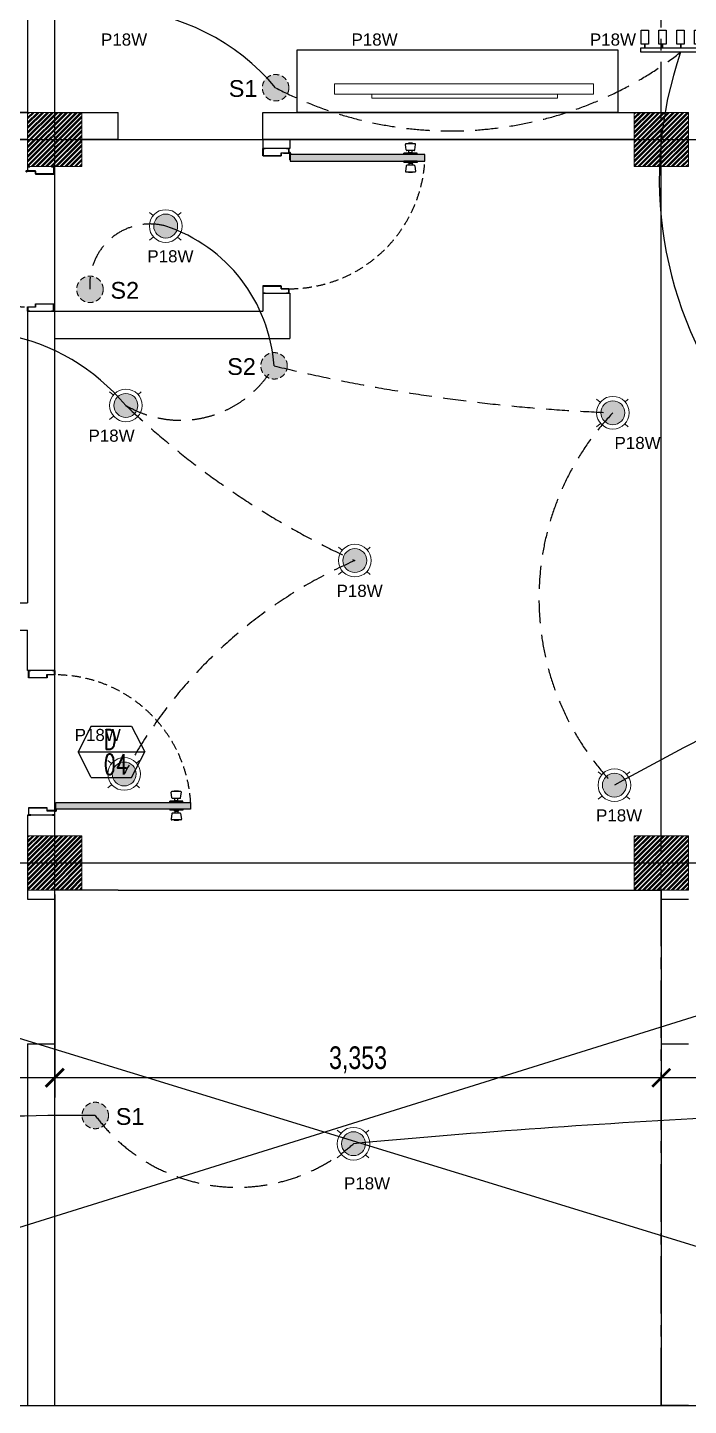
# Model space of a CAD drawing. Header units: millimetres. Extents: x -248340 to 456025, y 261499 to 1049645.
# Drawn here: x 180162 to 183816, y 318174 to 325793 of the extents above; entities that cross this region are included whole.
import ezdxf

# ---------------------------------------------------------------- set-up
doc = ezdxf.new("R2010")
doc.units = ezdxf.units.MM
doc.header["$LTSCALE"] = 8
doc.header["$MEASUREMENT"] = 0
for name, pattern in [('CENTER', [50.8, 31.75, -6.35, 6.35, -6.35]), ('CONTINOUS', [0]), ('DASHED', [19.05, 12.7, -6.35]), ('HIDDEN', [9.525, 6.35, -3.175]), ('HIDDEN2', [4.7625, 3.175, -1.5875])]:
    doc.linetypes.add(name, pattern=pattern)
doc.layers.get('0').update_dxf_attribs({"linetype": 'CONTINUOUS'})
doc.layers.get('DEFPOINTS').update_dxf_attribs({"color": 8, "linetype": 'CONTINUOUS'})
for name, color, linetype, lineweight in [('13. Text', 2, 'CONTINUOUS', 5), ('A-ANNO-DIMS', 211, 'CONTINUOUS', 9), ('DIM', 2, 'CONTINUOUS', 25)]:
    doc.layers.add(name, color=color, linetype=linetype, lineweight=lineweight)
for name, color, linetype in [('ar_grid', 10, 'CENTER'), ('AR_ROOF', 7, 'CONTINUOUS'), ('ar_wall', 7, 'CONTINOUS'), ('PDF_Geometry', 7, 'CONTINUOUS')]:
    doc.layers.add(name, color=color, linetype=linetype)
doc.styles.add('ARIAL', font='arial.ttf')
doc.styles.add('EN-SCL-DIM', font='swisscl.ttf')
doc.styles.get("Standard").update_dxf_attribs({"font": 'txt.shx', "width": 0.7, "bigfont": 'extfont.shx'})

# ---------------------------------------------------------------- blocks, each defined once
blk = doc.blocks.new('_ArchTick')
at = {"color": 0, "linetype": 'ByBlock', "const_width": 0.15}
blk.add_lwpolyline([(-0.5, -0.5), (0.5, 0.5)], dxfattribs=at)
blk = doc.blocks.new('SSS')
at = {"true_color": 0x939598}
h = blk.add_hatch(color=252, dxfattribs=at)
h.paths.add_polyline_path([(139671.9, -107321.8), (139660.2, -107321.8), (139660.2, -107360.2), (139759.7, -107360.2), (139759.7, -107344.1), (139802.6, -107344.1), (139802.6, -107321.8), (139790.9, -107321.8), (139790.9, -107320.6), (139803.8, -107320.6), (139803.8, -107345.3), (139760.9, -107345.3), (139760.9, -107361.4), (139659, -107361.4), (139659, -107320.6), (139671.9, -107320.6)])
h.paths.add_polyline_path([(139671.9, -108119.5), (139660.2, -108119.5), (139660.2, -108081.1), (139759.7, -108081.1), (139759.7, -108097.2), (139802.6, -108097.2), (139802.6, -108119.5), (139790.9, -108119.5), (139790.9, -108120.6), (139803.8, -108120.6), (139803.8, -108096), (139760.9, -108096), (139760.9, -108079.9), (139659, -108079.9), (139659, -108120.6), (139671.9, -108120.6)])
for points in [[(139809.7, -107390.9), (140555, -107390.9), (140555, -107353.3), (139809.7, -107353.3)], [(138514.9, -110936.1), (139260.2, -110936.1), (139260.2, -110973.6), (138514.9, -110973.6)]]:
    blk.add_hatch(color=252, dxfattribs=at).paths.add_polyline_path(points)
h = blk.add_hatch(color=252, dxfattribs=at)
h.paths.add_polyline_path([(138490.9, -107421.8), (138502.6, -107421.8), (138502.6, -107460.2), (138403.1, -107460.2), (138403.1, -107444.1), (138360.2, -107444.1), (138360.2, -107421.8), (138371.9, -107421.8), (138371.9, -107420.6), (138359, -107420.6), (138359, -107445.3), (138401.9, -107445.3), (138401.9, -107461.4), (138503.8, -107461.4), (138503.8, -107420.6), (138490.9, -107420.6)])
h.paths.add_polyline_path([(138490.9, -108219.5), (138502.6, -108219.5), (138502.6, -108181.1), (138403.1, -108181.1), (138403.1, -108197.2), (138360.2, -108197.2), (138360.2, -108219.5), (138371.9, -108219.5), (138371.9, -108220.6), (138359, -108220.6), (138359, -108196), (138401.9, -108196), (138401.9, -108179.9), (138503.8, -108179.9), (138503.8, -108220.6), (138490.9, -108220.6)])
h = blk.add_hatch(color=252, dxfattribs=at)
h.paths.add_polyline_path([(138377.1, -111005.2), (138365.4, -111005.2), (138365.4, -110966.8), (138464.9, -110966.8), (138464.9, -110982.9), (138507.8, -110982.9), (138507.8, -111005.2), (138496.1, -111005.2), (138496.1, -111006.3), (138509, -111006.3), (138509, -110981.7), (138466.1, -110981.7), (138466.1, -110965.6), (138364.2, -110965.6), (138364.2, -111006.3), (138377.1, -111006.3)])
h.paths.add_polyline_path([(138377.1, -110207.5), (138365.4, -110207.5), (138365.4, -110245.9), (138464.9, -110245.9), (138464.9, -110229.8), (138507.8, -110229.8), (138507.8, -110207.5), (138496.1, -110207.5), (138496.1, -110206.3), (138509, -110206.3), (138509, -110231), (138466.1, -110231), (138466.1, -110247.1), (138364.2, -110247.1), (138364.2, -110206.3), (138377.1, -110206.3)])
at = {"layer": 'A-ANNO-DIMS', "ltscale": 1.25, "true_color": 0x939598}
h = blk.add_hatch(dxfattribs=at)
h.set_pattern_fill('ANSI32', color=252, scale=50)
h.set_pattern_definition([(45, (87838.863, 242863.806), (-13.2582521, 13.2582521), []), (45, (87847.702, 242863.806), (-13.2582521, 13.2582521), [])])
h.paths.add_polyline_path([(138359, -107420.6), (138659, -107420.6), (138659, -107120.6), (138359, -107120.6)])
h = blk.add_hatch(dxfattribs=at)
h.set_pattern_fill('ANSI32', color=252, scale=50)
h.set_pattern_definition([(45, (91192.063, 242863.806), (-13.2582521, 13.2582521), []), (45, (91200.902, 242863.806), (-13.2582521, 13.2582521), [])])
h.paths.add_polyline_path([(141712.2, -107420.6), (142012.2, -107420.6), (142012.2, -107120.6), (141712.2, -107120.6)])
h = blk.add_hatch(dxfattribs=at)
h.set_pattern_fill('ANSI32', color=252, scale=50)
h.set_pattern_definition([(45, (87838.863, 238863.806), (-13.2582521, 13.2582521), []), (45, (87847.702, 238863.806), (-13.2582521, 13.2582521), [])])
h.paths.add_polyline_path([(138359, -111420.6), (138659, -111420.6), (138659, -111120.6), (138359, -111120.6)])
h = blk.add_hatch(dxfattribs=at)
h.set_pattern_fill('ANSI32', color=252, scale=50)
h.set_pattern_definition([(45, (91192.063, 238863.806), (-13.2582521, 13.2582521), []), (45, (91200.902, 238863.806), (-13.2582521, 13.2582521), [])])
h.paths.add_polyline_path([(141712.2, -111420.6), (142012.2, -111420.6), (142012.2, -111120.6), (141712.2, -111120.6)])
at = {"color": 252, "ltscale": 1.25, "true_color": 0x939598}
for p, q in [((138509, -114270.6), (138509, -94932.4)), ((139849.7, -106775.6), (141622.4, -106775.6)), ((139849.7, -107120.6), (139849.7, -106775.6)), ((141622.4, -106775.6), (141622.4, -107120.6)), ((138359, -107120.6), (136759, -107120.6)), ((137459, -107120.6), (138359, -107120.6)), ((138509, -107120.6), (138859, -107120.6)), ((138859, -107270.6), (138859, -107120.6)), ((139659, -107120.6), (141862.2, -107120.6)), ((139659, -107270.6), (139659, -107120.6)), ((141622.4, -107120.6), (139849.7, -107120.6)), ((133324.4, -107270.6), (146515.4, -107270.6)), ((141712.2, -107270.6), (139659, -107270.6)), ((139659, -107270.6), (139659, -107320.6)), ((139809, -107270.6), (139809, -107320.6)), ((139809, -107320.6), (139659, -107320.6)), ((139659, -108079.9), (139659, -108220.6)), ((139659, -108120.6), (139809, -108120.6)), ((139809, -108120.6), (139809, -108370.6)), ((138359, -108196), (138359, -109833.3)), ((138359, -108220.6), (138509, -108220.6)), ((138509, -108220.6), (139659, -108220.6)), ((138509, -108370.6), (139809, -108370.6)), ((138509, -110206.3), (138509, -108370.6)), ((136909, -109833.3), (138359, -109833.3)), ((136759, -109983.3), (138359, -109983.3)), ((138359, -110206.3), (138359, -109983.3)), ((138509, -110206.3), (138359, -110206.3)), ((138359, -111006.3), (138359, -111470.6)), ((138509, -111006.3), (138359, -111006.3)), ((133324.4, -111270.6), (146515.4, -111270.6)), ((135159, -114270.6), (144765.4, -111270.5)), ((135159, -111270.6), (144915.4, -114270.6)), ((138659, -111270.6), (138859, -111270.6)), ((138859, -111270.6), (141712.2, -111270.6)), ((138359, -111420.6), (138359, -111470.6)), ((138509, -111470.6), (138509, -111420.6)), ((138859, -111420.6), (138509, -111420.6)), ((138859, -111420.6), (141862.2, -111420.6)), ((138359, -111470.6), (138509, -111470.6)), ((135159, -114270.6), (144765.4, -114270.6))]:
    blk.add_line(p, q, dxfattribs=at)
at = {"color": 252, "true_color": 0x939598}
for p, q in [((140512.1, -107347.1), (140439, -107347.1)), ((140439, -107353.3), (140439, -107347.1)), ((140512.1, -107353.3), (140439, -107353.3)), ((140451.7, -107328.6), (140447.3, -107297.5)), ((140500.6, -107293.8), (140450.5, -107293.8)), ((140496.2, -107331.4), (140454.9, -107331.4)), ((140463.9, -107293.8), (140463.9, -107291.6)), ((140487.2, -107291.6), (140463.9, -107291.6)), ((140465.2, -107342.6), (140485.8, -107342.6)), ((140466.7, -107342.6), (140466.7, -107331.4)), ((140484.4, -107342.6), (140484.4, -107331.4)), ((140487.2, -107293.8), (140487.2, -107291.6)), ((140499.4, -107328.6), (140503.7, -107297.5)), ((140512.1, -107353.3), (140512.1, -107347.1)), ((140439, -107390.9), (140439, -107397.1)), ((140512.1, -107390.9), (140439, -107390.9)), ((140512.1, -107397.1), (140439, -107397.1)), ((140451.7, -107415.6), (140447.3, -107446.7)), ((140496.2, -107412.8), (140454.9, -107412.8)), ((140465.2, -107401.7), (140485.8, -107401.7)), ((140466.7, -107401.7), (140466.7, -107412.8)), ((140484.4, -107401.7), (140484.4, -107412.8)), ((140499.4, -107415.6), (140503.7, -107446.7)), ((140512.1, -107390.9), (140512.1, -107397.1)), ((140500.6, -107450.4), (140450.5, -107450.4)), ((140463.9, -107450.4), (140463.9, -107452.6)), ((140487.2, -107452.6), (140463.9, -107452.6)), ((140487.2, -107450.4), (140487.2, -107452.6)), ((139217.3, -110929.8), (139144.2, -110929.8)), ((139144.2, -110936.1), (139144.2, -110929.8)), ((139156.9, -110911.4), (139152.6, -110880.2)), ((139205.8, -110876.6), (139155.7, -110876.6)), ((139201.4, -110914.2), (139160.1, -110914.2)), ((139169.1, -110876.6), (139169.1, -110874.4)), ((139192.4, -110874.4), (139169.1, -110874.4)), ((139170.5, -110925.3), (139191, -110925.3)), ((139171.9, -110925.3), (139171.9, -110914.2)), ((139189.6, -110925.3), (139189.6, -110914.2)), ((139192.4, -110876.6), (139192.4, -110874.4)), ((139204.6, -110911.4), (139209, -110880.2)), ((139217.3, -110936.1), (139217.3, -110929.8)), ((139217.3, -110936.1), (139144.2, -110936.1)), ((139144.2, -110973.6), (139144.2, -110979.9)), ((139217.3, -110973.6), (139144.2, -110973.6)), ((139217.3, -110979.9), (139144.2, -110979.9)), ((139156.9, -110998.3), (139152.6, -111029.5)), ((139201.4, -110995.6), (139160.1, -110995.6)), ((139170.5, -110984.4), (139191, -110984.4)), ((139171.9, -110984.4), (139171.9, -110995.6)), ((139189.6, -110984.4), (139189.6, -110995.6)), ((139204.6, -110998.3), (139209, -111029.5)), ((139217.3, -110973.6), (139217.3, -110979.9)), ((139205.8, -111033.2), (139155.7, -111033.2)), ((139169.1, -111033.2), (139169.1, -111035.4)), ((139192.4, -111035.4), (139169.1, -111035.4)), ((139192.4, -111033.2), (139192.4, -111035.4))]:
    blk.add_line(p, q, dxfattribs=at)
for points in [[(139671.9, -107321.8), (139660.2, -107321.8), (139660.2, -107360.2), (139759.7, -107360.2), (139759.7, -107344.1), (139802.6, -107344.1), (139802.6, -107321.8), (139790.9, -107321.8), (139790.9, -107320.6), (139803.8, -107320.6), (139803.8, -107345.3), (139760.9, -107345.3), (139760.9, -107361.4), (139659, -107361.4), (139659, -107320.6), (139671.9, -107320.6)], [(139809.7, -107390.9), (140555, -107390.9), (140555, -107353.3), (139809.7, -107353.3)], [(138490.9, -107421.8), (138502.6, -107421.8), (138502.6, -107460.2), (138403.1, -107460.2), (138403.1, -107444.1), (138360.2, -107444.1), (138360.2, -107421.8), (138371.9, -107421.8), (138371.9, -107420.6), (138359, -107420.6), (138359, -107445.3), (138401.9, -107445.3), (138401.9, -107461.4), (138503.8, -107461.4), (138503.8, -107420.6), (138490.9, -107420.6)], [(139671.9, -108119.5), (139660.2, -108119.5), (139660.2, -108081.1), (139759.7, -108081.1), (139759.7, -108097.2), (139802.6, -108097.2), (139802.6, -108119.5), (139790.9, -108119.5), (139790.9, -108120.6), (139803.8, -108120.6), (139803.8, -108096), (139760.9, -108096), (139760.9, -108079.9), (139659, -108079.9), (139659, -108120.6), (139671.9, -108120.6)], [(138490.9, -108219.5), (138502.6, -108219.5), (138502.6, -108181.1), (138403.1, -108181.1), (138403.1, -108197.2), (138360.2, -108197.2), (138360.2, -108219.5), (138371.9, -108219.5), (138371.9, -108220.6), (138359, -108220.6), (138359, -108196), (138401.9, -108196), (138401.9, -108179.9), (138503.8, -108179.9), (138503.8, -108220.6), (138490.9, -108220.6)], [(138377.1, -110207.5), (138365.4, -110207.5), (138365.4, -110245.9), (138464.9, -110245.9), (138464.9, -110229.8), (138507.8, -110229.8), (138507.8, -110207.5), (138496.1, -110207.5), (138496.1, -110206.3), (138509, -110206.3), (138509, -110231), (138466.1, -110231), (138466.1, -110247.1), (138364.2, -110247.1), (138364.2, -110206.3), (138377.1, -110206.3)], [(138377.1, -111005.2), (138365.4, -111005.2), (138365.4, -110966.8), (138464.9, -110966.8), (138464.9, -110982.9), (138507.8, -110982.9), (138507.8, -111005.2), (138496.1, -111005.2), (138496.1, -111006.3), (138509, -111006.3), (138509, -110981.7), (138466.1, -110981.7), (138466.1, -110965.6), (138364.2, -110965.6), (138364.2, -111006.3), (138377.1, -111006.3)], [(138514.9, -110936.1), (139260.2, -110936.1), (139260.2, -110973.6), (138514.9, -110973.6)]]:
    blk.add_lwpolyline(points, close=True, dxfattribs=at)
for points in [[(139805.9, -107346.4, 0.414214), (139804.8, -107345.3), (139772.7, -107345.3), (139772.7, -107346.4), (139804.8, -107346.4, 12.92773), (139805, -107345.2), (139806, -107345.6, -13.063763), (139805.9, -107346.4)], [(139808.6, -107349.1, -0.414214), (139809.7, -107350.1), (139809.7, -107382.3), (139808.6, -107382.3), (139808.6, -107350.1, -12.92773), (139809.7, -107350), (139809.4, -107348.9, 13.063763), (139808.6, -107349.1)], [(138356.9, -107446.4, -0.414214), (138357.9, -107445.3), (138390.1, -107445.3), (138390.1, -107446.4), (138357.9, -107446.4, -12.92773), (138357.8, -107445.2), (138356.7, -107445.6, 13.063763), (138356.9, -107446.4)], [(138511.1, -110980.6, -0.414214), (138510.1, -110981.7), (138477.9, -110981.7), (138477.9, -110980.6), (138510.1, -110980.6, -12.92773), (138510.3, -110981.7), (138511.3, -110981.4, 13.063763), (138511.1, -110980.6)], [(138513.8, -110977.9, 0.414214), (138514.9, -110976.9), (138514.9, -110944.7), (138513.8, -110944.7), (138513.8, -110976.9, 12.92773), (138515, -110977), (138514.6, -110978.1, -13.063763), (138513.8, -110977.9)]]:
    blk.add_lwpolyline(points, format="xyb", close=True, dxfattribs=at)
for centre, radius, start, end in [((140450.5, -107297), 3.22, 90, 187.97654), ((140454.9, -107328.2), 3.22, 187.97654, 270), ((140461.1, -107342.9), 4.2, 260.18061, 5.14732), ((140490, -107342.9), 4.2, 174.85268, 279.81939), ((140496.2, -107328.2), 3.22, 270, 352.02346), ((140500.6, -107297), 3.22, 352.02346, 90), ((140454.9, -107416), 3.22, 90, 172.02346), ((140461.1, -107401.3), 4.2, 354.85268, 99.81939), ((140490, -107401.3), 4.2, 80.18061, 185.14732), ((140496.2, -107416), 3.22, 7.97654, 90), ((140450.5, -107447.2), 3.22, 172.02346, 270), ((140500.6, -107447.2), 3.22, 270, 7.97654), ((139155.7, -110879.8), 3.22, 90, 187.97654), ((139160.1, -110911), 3.22, 187.97654, 270), ((139166.3, -110925.7), 4.2, 260.18061, 5.14732), ((139195.2, -110925.7), 4.2, 174.85268, 279.81939), ((139201.4, -110911), 3.22, 270, 352.02346), ((139205.8, -110879.8), 3.22, 352.02346, 90), ((139160.1, -110998.8), 3.22, 90, 172.02346), ((139166.3, -110984), 4.2, 354.85268, 99.81939), ((139195.2, -110984), 4.2, 80.18061, 185.14732), ((139201.4, -110998.8), 3.22, 7.97654, 90), ((139155.7, -111030), 3.22, 172.02346, 270), ((139205.8, -111030), 3.22, 270, 7.97654)]:
    blk.add_arc(centre, radius, start, end, dxfattribs=at)
at = {"color": 252, "linetype": 'HIDDEN', "true_color": 0x939598}
for centre, start, end in [((139805.4, -107345), 269.87271, 356.50006), ((138357.3, -107445), 183.49994, 270.12729), ((138510.7, -110981.9), 3.49994, 90.12729)]:
    blk.add_arc(centre, 750.9, start, end, dxfattribs=at)
at = {"layer": 'A-ANNO-DIMS', "color": 252, "ltscale": 1.25, "true_color": 0x939598}
for points in [[(138359, -107420.6), (138659, -107420.6), (138659, -107120.6), (138359, -107120.6)], [(141712.2, -107420.6), (142012.2, -107420.6), (142012.2, -107120.6), (141712.2, -107120.6)], [(138359, -111420.6), (138659, -111420.6), (138659, -111120.6), (138359, -111120.6)], [(141712.2, -111420.6), (142012.2, -111420.6), (142012.2, -111120.6), (141712.2, -111120.6)]]:
    blk.add_lwpolyline(points, close=True, dxfattribs=at)
at = {"layer": 'ar_grid', "color": 252, "ltscale": 1.25, "true_color": 0x939598}
blk.add_line((141862.2, -114270.6), (141862.2, -94932.4), dxfattribs=at)
at = {"layer": 'ar_grid', "ltscale": 1.25}
blk.add_line((132457.7, -114270.6), (146515.4, -114270.6), dxfattribs=at)
at = {"layer": 'AR_ROOF', "color": 252, "ltscale": 1.25, "true_color": 0x939598}
blk.add_line((138359, -104370.6), (138359, -107120.6), dxfattribs=at)
at = {"layer": 'ar_wall', "color": 252, "ltscale": 1.25, "true_color": 0x939598}
for p, q in [((138509, -107120.6), (138509, -104370.6)), ((138359, -107270.6), (136759, -107270.6)), ((138859, -107270.6), (138659, -107270.6)), ((141862.2, -111120.6), (141862.2, -107270.6)), ((138509, -111120.6), (138509, -110980.6)), ((138659, -111270.6), (138659, -111270.6)), ((141862.2, -111420.6), (141862.2, -111470.6)), ((141862.2, -111420.6), (141862.2, -111470.6)), ((141862.2, -111420.6), (141862.2, -111470.6)), ((141862.2, -111470.6), (142012.2, -111470.6)), ((138359, -112270.6), (138359, -114270.6)), ((138359, -112270.6), (138509, -112270.6)), ((138509, -114270.6), (138509, -112270.6)), ((141862.2, -112270.6), (141862.2, -114270.8)), ((141862.2, -112270.6), (142012.2, -112270.6)), ((138359, -114270.6), (138509, -114270.6)), ((142012.2, -114270.8), (141862.2, -114270.8))]:
    blk.add_line(p, q, dxfattribs=at)
at = {"layer": 'DEFPOINTS', "color": 252, "ltscale": 1.25, "true_color": 0x939598}
for p, q in [((138710.9, -110514.2), (138637.5, -110655.9)), ((138710.9, -110514.2), (138933.3, -110514.2)), ((138933.3, -110514.2), (139006.7, -110655.9)), ((138710.9, -110797.6), (138637.5, -110655.9)), ((138637.5, -110655.9), (139006.7, -110655.9)), ((138933.3, -110797.6), (139006.7, -110655.9)), ((138710.9, -110797.6), (138933.3, -110797.6))]:
    blk.add_line(p, q, dxfattribs=at)
at = {"layer": 'DIM', "color": 252, "ltscale": 1.25, "true_color": 0x939598}
for p, q in [((138509, -111445.6), (138509, -112568.8)), ((138509, -111445.6), (138509, -112568.8)), ((141862.2, -111445.6), (141862.2, -112568.8)), ((141862.2, -111445.6), (141862.2, -112568.8)), ((138619, -112458.8), (134899, -112458.8)), ((141972.2, -112458.8), (138399, -112458.8)), ((145025.4, -112458.8), (141752.2, -112458.8))]:
    blk.add_line(p, q, dxfattribs=at)
at = {"layer": 'PDF_Geometry', "color": 252, "lineweight": 13, "true_color": 0x939598}
for points in [[(141487.1, -106963), (141487.1, -107019.9), (140056.2, -107019.9), (140056.2, -106963)], [(141287.8, -107019.9), (141287.8, -107041.3), (140262.7, -107041.3), (140262.7, -107019.9)]]:
    blk.add_lwpolyline(points, close=True, dxfattribs=at)
at = {"layer": 'DIM', "color": 252, "ltscale": 1.25, "true_color": 0x939598, "xscale": 100, "yscale": 100, "zscale": 100, "rotation": 180}
for p in [(138509, -112458.8), (141862.2, -112458.8)]:
    blk.add_blockref('_ArchTick', p, dxfattribs=at)
at = {"layer": 'DIM', "color": 252, "ltscale": 1.25, "true_color": 0x939598, "xscale": 100, "yscale": 100, "zscale": 100}
for p in [(138509, -112458.8), (141862.2, -112458.8)]:
    blk.add_blockref('_ArchTick', p, dxfattribs=at)
at = {"layer": 'DEFPOINTS', "color": 252, "lineweight": 30, "true_color": 0x939598, "width": 0.7}
for s, height, p in [('D', 111.4, (138779.2, -110644.1)), ('04', 111.43, (138779.2, -110781.7))]:
    blk.add_text(s, height=height, dxfattribs=at).set_placement(p)
at = {"layer": 'DIM', "color": 252, "ltscale": 1.25, "true_color": 0x939598, "insert": (140185.6, -112359.4), "char_height": 125, "attachment_point": 5, "style": 'EN-SCL-DIM'}
blk.add_mtext('\\A1;3,353', dxfattribs=at)
blk = doc.blocks.new('DASAF')
at = {"color": 5, "lineweight": 30}
for points in [[(205575, -164024), (205657, -164024), (205657, -164182), (205575, -164182)], [(205770, -164024), (205852, -164024), (205852, -164182), (205770, -164182)], [(205972, -164024), (206053, -164024), (206053, -164182), (205972, -164182)], [(206167, -164024), (206248, -164024), (206248, -164182), (206167, -164182)], [(206365, -164024), (206447, -164024), (206447, -164182), (206365, -164182)]]:
    blk.add_lwpolyline(points, close=True, dxfattribs=at)
at = {"color": 2, "lineweight": -2, "ltscale": 1.25}
blk.add_lwpolyline([(205574, -164220), (206450, -164220), (206450, -164270), (205574, -164270)], close=True, dxfattribs=at)
at = {"color": 1, "lineweight": -2, "ltscale": 1.25}
for points in [[(205617, -164182), (205617, -164182), (205617, -164220), (205617, -164220)], [(205812, -164182), (205812, -164182), (205812, -164220), (205812, -164220)], [(206014, -164182), (206014, -164182), (206014, -164220), (206014, -164220)], [(206209, -164182), (206209, -164182), (206209, -164220), (206209, -164220)], [(206407, -164182), (206407, -164182), (206407, -164220), (206407, -164220)]]:
    blk.add_lwpolyline(points, close=True, dxfattribs=at)

msp = doc.modelspace()

# ---------------------------------------------------------------- hatches: boundary and pattern name
at = {"ltscale": 1.25, "true_color": 0xf8f6b0}
h = msp.add_hatch(color=51, dxfattribs=at)
h.dxf.hatch_style = 1
h.paths.add_polyline_path([(180991.636, 324695.819, 1), (180859.383, 324695.819, 1)])
h = msp.add_hatch(color=51, dxfattribs=at)
h.dxf.hatch_style = 1
h.paths.add_polyline_path([(180771.654, 323703.967, 1), (180639.401, 323703.967, 1)])
h = msp.add_hatch(color=51, dxfattribs=at)
h.dxf.hatch_style = 1
h.paths.add_polyline_path([(183464.144, 323663.586, 1), (183331.891, 323663.586, 1)])
h = msp.add_hatch(color=51, dxfattribs=at)
h.dxf.hatch_style = 1
h.paths.add_polyline_path([(182037.661, 322845.926, 1), (181905.409, 322845.926, 1)])
h = msp.add_hatch(color=51, dxfattribs=at)
h.dxf.hatch_style = 1
h.paths.add_polyline_path([(180762.308, 321666.062, 1), (180630.055, 321666.062, 1)])
h = msp.add_hatch(color=51, dxfattribs=at)
h.dxf.hatch_style = 1
h.paths.add_polyline_path([(183472.234, 321604.085, 1), (183339.981, 321604.085, 1)])
h = msp.add_hatch(color=51, dxfattribs=at)
h.dxf.hatch_style = 1
h.paths.add_polyline_path([(182030.417, 319621.544, 1), (181898.165, 319621.544, 1)])
at = {"layer": 'A-ANNO-DIMS', "linetype": 'HIDDEN2', "ltscale": 1.25}
h = msp.add_hatch(color=4, dxfattribs=at)
h.dxf.hatch_style = 1
h.paths.add_polyline_path([(181606.452, 325460.468, 1), (181460.124, 325460.468, 1)])
h = msp.add_hatch(color=4, dxfattribs=at)
h.dxf.hatch_style = 1
h.paths.add_polyline_path([(180579.946, 324345.894, 1), (180433.618, 324345.894, 1)])
h = msp.add_hatch(color=4, dxfattribs=at)
h.dxf.hatch_style = 1
h.paths.add_polyline_path([(181597.898, 323922.852, 1), (181451.57, 323922.852, 1)])
h = msp.add_hatch(color=4, dxfattribs=at)
h.dxf.hatch_style = 1
h.paths.add_polyline_path([(180609.308, 319777.588, 1), (180462.98, 319777.588, 1)])

# ---------------------------------------------------------------- linework, layer by layer
at = {"color": 3, "ltscale": 1.25}
for centre, radius, start, end in [((180600.177, 324679.293), 1216.935, 39.935127, 86.7485195), ((185797.604, 324956.289), 2143.169, 160.9157373, 217.4067559), ((180647.488, 323861.539), 879.386, 3.9980576, 71.5694941), ((179815.651, 322953.921), 1163.808, 40.1263601, 78.943842), ((196452.704, 297846.827), 27103.893, 116.9403051, 118.7739432), ((180432.22, 307199.594), 12578.423, 89.5266142, 99.0467969), ((186259.409, 273622.993), 46198.645, 92.7597307, 95.334529)]:
    msp.add_arc(centre, radius, start, end, dxfattribs=at)
at = {"color": 4, "linetype": 'DASHED', "ltscale": 1.25}
for centre, radius, start, end in [((182499.971, 327299.174), 2077.334, 242.2672677, 307.766573), ((180839.236, 324373.565), 333.603, 75.0123716, 184.7578832), ((181007.125, 324217.634), 595.664, 239.5808235, 330.3381865), ((183746.951, 333081.92), 9424.796, 256.3621524, 267.8782566), ((183874.836, 327017.172), 4584.959, 226.2716295, 245.4732261), ((184479.661, 322638.068), 1490.517, 136.5257754, 223.9243632), ((183026.149, 320426.741), 2639.065, 113.554212, 151.9912804), ((181322.03, 320356.816), 976.28, 216.3916239, 311.1372635)]:
    msp.add_arc(centre, radius, start, end, dxfattribs=at)
at = {"layer": 'A-ANNO-DIMS', "color": 0, "ltscale": 1.25}
for p, q in [((180835.647, 324770.483), (180855.409, 324753.761)), ((180990.702, 324753.761), (181010.464, 324770.483)), ((180835.647, 324618.468), (180855.409, 324635.19)), ((180990.702, 324635.19), (181010.464, 324618.468)), ((180615.666, 323778.63), (180635.427, 323761.908)), ((180770.72, 323761.908), (180790.482, 323778.63)), ((183308.155, 323738.249), (183327.917, 323721.527)), ((183463.21, 323721.527), (183482.972, 323738.249)), ((180615.666, 323626.615), (180635.427, 323643.337)), ((180770.72, 323643.337), (180790.482, 323626.615)), ((183308.155, 323586.234), (183327.917, 323602.956)), ((183463.21, 323602.956), (183482.972, 323586.234)), ((181881.673, 322920.59), (181901.435, 322903.868)), ((182036.728, 322903.868), (182056.49, 322920.59)), ((181881.673, 322768.575), (181901.435, 322785.297)), ((182036.728, 322785.297), (182056.49, 322768.575)), ((180606.32, 321740.726), (180626.081, 321724.004)), ((180761.374, 321724.004), (180781.136, 321740.726)), ((180606.32, 321588.711), (180626.081, 321605.433)), ((180761.374, 321605.433), (180781.136, 321588.711)), ((183316.246, 321678.748), (183336.008, 321662.026)), ((183471.301, 321662.026), (183491.062, 321678.748)), ((183316.246, 321526.733), (183336.008, 321543.455)), ((183471.301, 321543.455), (183491.062, 321526.733)), ((181874.429, 319696.208), (181894.191, 319679.486)), ((182029.484, 319679.486), (182049.246, 319696.208)), ((181874.429, 319544.193), (181894.191, 319560.915)), ((182029.484, 319560.915), (182049.246, 319544.193))]:
    msp.add_line(p, q, dxfattribs=at)
at = {"layer": 'A-ANNO-DIMS', "color": 4, "linetype": 'HIDDEN2', "ltscale": 1.25}
for centre in [(181533.288, 325460.468), (180506.782, 324345.894), (181524.734, 323922.852), (180536.144, 319777.588)]:
    msp.add_circle(centre, 73.164, dxfattribs=at)
at = {"layer": 'A-ANNO-DIMS', "color": 0, "ltscale": 1.25}
for centre, radius in [((180925.509, 324695.819), 90.449), ((180925.509, 324695.819), 66.126), ((180705.527, 323703.967), 90.449), ((180705.527, 323703.967), 66.126), ((183398.017, 323663.586), 90.449), ((183398.017, 323663.586), 66.126), ((181971.535, 322845.926), 90.449), ((181971.535, 322845.926), 66.126), ((180696.181, 321666.062), 90.449), ((180696.181, 321666.062), 66.126), ((183406.107, 321604.085), 90.449), ((183406.107, 321604.085), 66.126), ((181964.291, 319621.544), 90.449), ((181964.291, 319621.544), 66.126)]:
    msp.add_circle(centre, radius, dxfattribs=at)

# ---------------------------------------------------------------- block references
at = {"color": 1, "lineweight": 30}
msp.add_blockref('SSS', (41803.356, 432445.018), dxfattribs=at)
at = {"color": 1, "lineweight": 30, "xscale": 0.5, "yscale": 0.5, "zscale": 0.5}
msp.add_blockref('DASAF', (80766.193, 407791.776), dxfattribs=at)

# ---------------------------------------------------------------- texts
at = {"layer": '13. Text', "color": 4, "char_height": 67.0651, "width": 1716.44551, "attachment_point": 1, "style": 'ARIAL'}
for insert in [(180567.869, 325760.695), (181952.847, 325760.695), (183270.758, 325760.695), (180824.179, 324562.245), (180498.771, 323570.392), (183406.898, 323530.011), (181870.205, 322712.352), (180422.343, 321915.407), (183304.777, 321470.51), (181911.151, 319435.9)]:
    msp.add_mtext('P18W', dxfattribs=dict(at, insert=insert))
at = {"layer": '13. Text', "char_height": 92.4513, "width": 2366.17111, "attachment_point": 1, "style": 'ARIAL'}
for s, insert in [('S1', (181274.405, 325502.685)), ('S2', (180620.257, 324386.557)), ('S2', (181265.851, 323965.068)), ('S1', (180649.618, 319818.25))]:
    msp.add_mtext(s, dxfattribs=dict(at, insert=insert))

doc.saveas('drawing.dxf')
